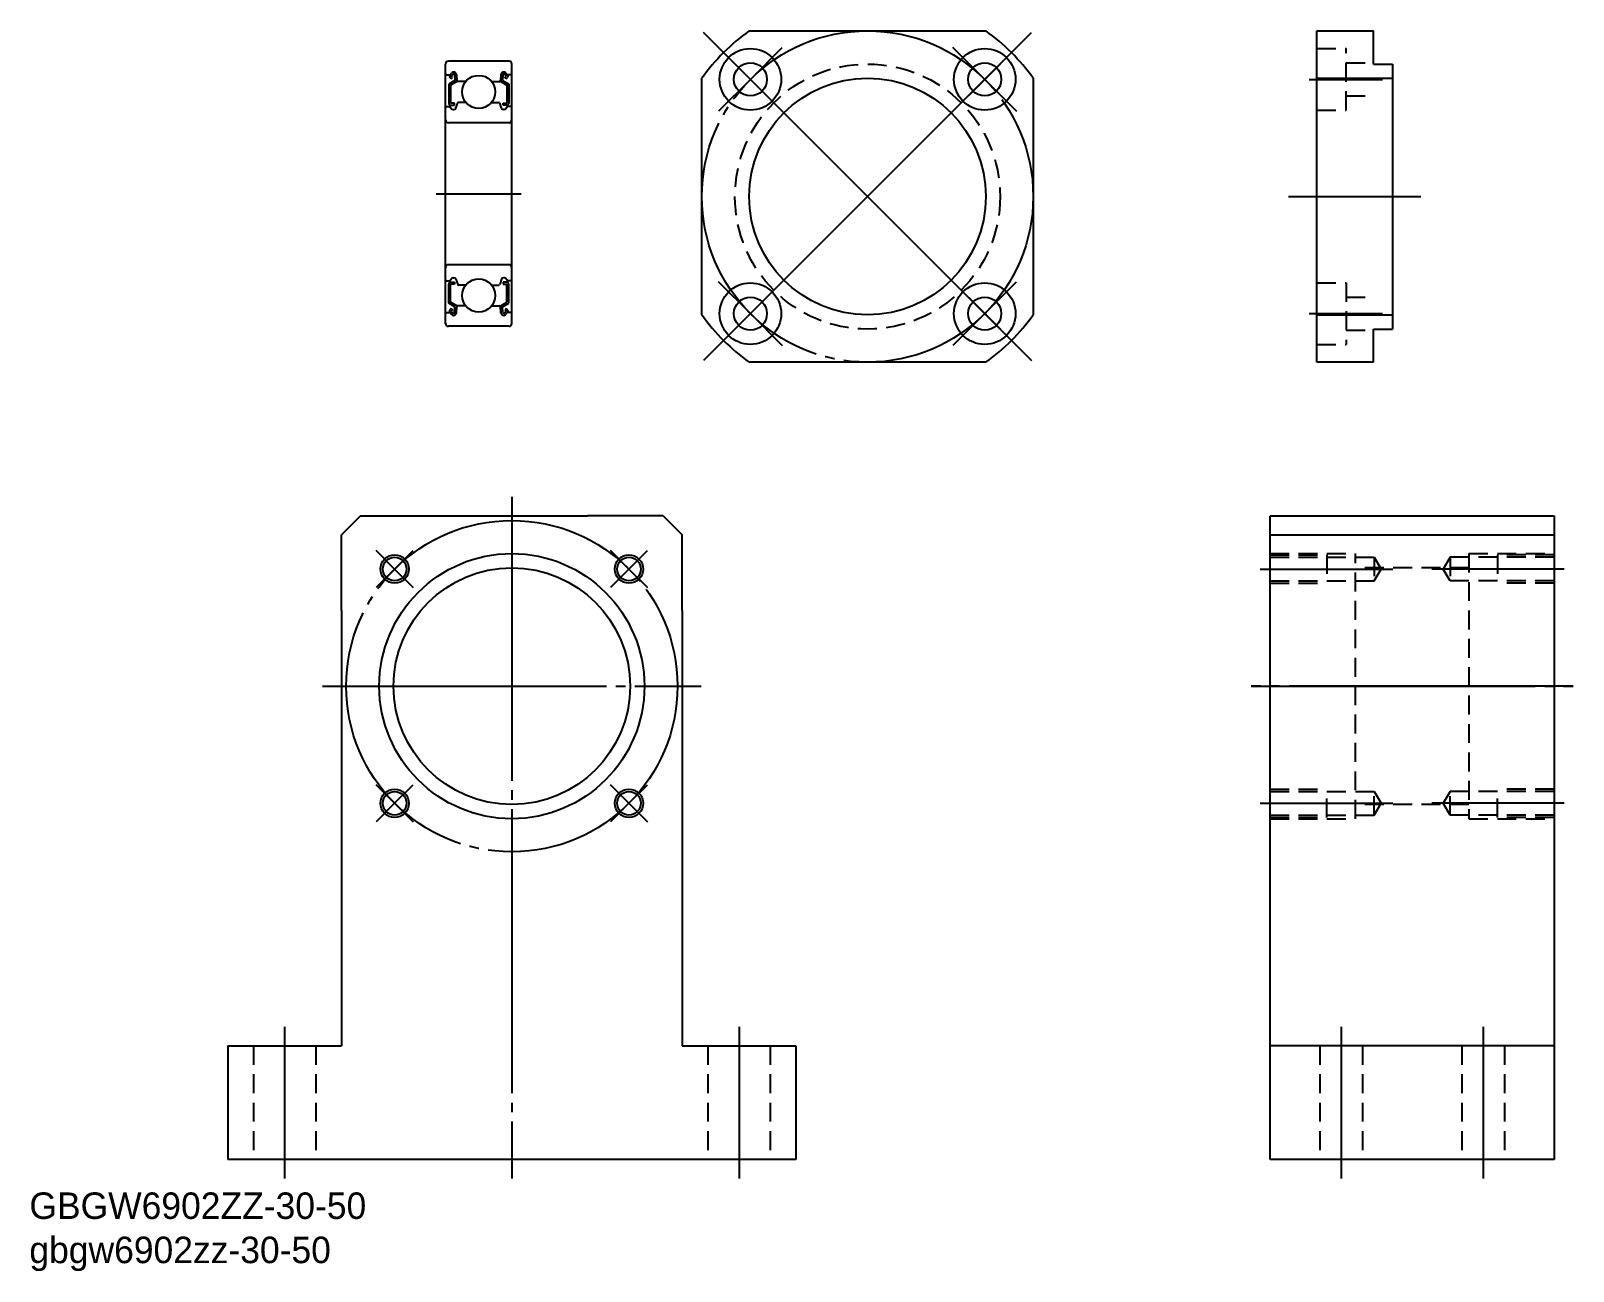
# Model space of a CAD drawing. Extents: x -119 to 44, y -36 to 95.
import ezdxf

# ---------------------------------------------------------------- set-up
doc = ezdxf.new("R2010")
doc.units = 0
doc.linetypes.add('CENTER', pattern=[33, 30, -1, 1, -1])
doc.linetypes.add('DASHED', pattern=[3, 2, -1])
doc.layers.get('0').update_dxf_attribs({"linetype": 'CONTINUOUS'})
doc.layers.add('CENTER', color=7, linetype='CONTINUOUS')

# ---------------------------------------------------------------- blocks, each defined once
blk = doc.blocks.new('*U2')
at = {"linetype": 'CONTINUOUS'}
for s, p in [('GBGW6902ZZ-30-50', (-118.79, -30.71)), ('gbgw6902zz-30-50', (-118.79, -35.38))]:
    blk.add_text(s, height=2.8, dxfattribs=at).set_placement(p)

msp = doc.modelspace()

# ---------------------------------------------------------------- linework, layer by layer
at = {"color": 7, "linetype": 'CONTINUOUS'}
for p, q in [((-42.75, 94.79), (-17.77, 94.79)), ((17.2, 94.79), (23.2, 94.79)), ((17.2, 59.79), (17.2, 94.79)), ((23.2, 91.29), (23.2, 94.79)), ((23.2, 91.29), (25.2, 91.29)), ((25.2, 91.29), (25.2, 63.29)), ((-47.76, 64.8), (-47.76, 89.78)), ((-12.76, 89.78), (-12.76, 64.8)), ((17.2, 89.79), (25.2, 89.79)), ((17.2, 64.79), (25.2, 64.79)), ((23.2, 63.29), (25.2, 63.29)), ((23.2, 59.79), (23.2, 63.29)), ((-17.77, 59.79), (-42.75, 59.79)), ((23.2, 59.79), (17.2, 59.79)), ((-83.83, 43.57), (-85.83, 41.57)), ((-83.83, 43.57), (-75.83, 43.57)), ((-75.83, 43.57), (-59.83, 43.57)), ((-51.83, 43.57), (-59.83, 43.57)), ((-51.83, 43.57), (-49.83, 41.57)), ((12.27, 43.57), (42.27, 43.57)), ((12.27, -24.43), (12.27, 43.57)), ((42.27, 43.57), (42.27, -24.43)), ((-85.83, 33.57), (-85.83, 41.57)), ((-49.83, 33.57), (-49.83, 41.57)), ((12.27, 41.57), (42.27, 41.57)), ((-85.83, 33.57), (-85.83, -12.43)), ((-49.83, 33.57), (-49.83, -12.43)), ((-97.83, -12.43), (-97.83, -24.43)), ((-97.83, -12.43), (-85.83, -12.43)), ((-49.83, -12.43), (-37.83, -12.43)), ((-37.83, -12.43), (-37.83, -24.43)), ((42.27, -12.43), (12.27, -12.43)), ((-37.83, -24.43), (-97.83, -24.43)), ((42.27, -24.43), (12.27, -24.43))]:
    msp.add_line(p, q, dxfattribs=at)
at = {"color": 3, "linetype": 'DASHED'}
for p, q in [((17.2, 92.92), (20.3, 92.92)), ((20.3, 86.42), (20.3, 92.92)), ((20.3, 91.42), (23.2, 91.42)), ((17.2, 86.42), (20.3, 86.42)), ((20.3, 87.92), (23.2, 87.92)), ((17.2, 68.17), (20.3, 68.17)), ((20.3, 68.17), (20.3, 61.67)), ((20.3, 66.67), (23.2, 66.67)), ((20.3, 63.17), (23.2, 63.17)), ((17.2, 61.67), (20.3, 61.67)), ((12.27, 39.57), (21.27, 39.57)), ((12.27, 39.44), (18.27, 39.44)), ((12.27, 39.19), (23.27, 39.19)), ((18.27, 39.44), (18.27, 36.44)), ((21.27, 11.57), (21.27, 39.57)), ((23.27, 39.19), (23.99, 37.94)), ((23.27, 39.19), (23.27, 36.69)), ((31.27, 39.19), (30.55, 37.94)), ((42.27, 39.19), (31.27, 39.19)), ((31.27, 39.19), (31.27, 36.69)), ((33.27, 39.57), (33.27, 11.57)), ((33.27, 39.57), (42.27, 39.57)), ((42.27, 39.44), (36.27, 39.44)), ((36.27, 39.44), (36.27, 36.44)), ((33.27, 38.07), (21.27, 38.07)), ((23.27, 36.69), (23.99, 37.94)), ((31.27, 36.69), (30.55, 37.94)), ((12.27, 36.69), (23.27, 36.69)), ((12.27, 36.44), (18.27, 36.44)), ((42.27, 36.69), (31.27, 36.69)), ((42.27, 36.44), (36.27, 36.44)), ((12.27, 14.7), (18.27, 14.7)), ((18.27, 11.7), (18.27, 14.7)), ((42.27, 14.7), (36.27, 14.7)), ((36.27, 11.7), (36.27, 14.7)), ((12.27, 14.45), (23.27, 14.45)), ((33.27, 13.07), (21.27, 13.07)), ((23.27, 14.45), (23.99, 13.2)), ((23.27, 11.95), (23.27, 14.45)), ((23.27, 11.95), (23.99, 13.2)), ((31.27, 14.45), (30.55, 13.2)), ((31.27, 11.95), (30.55, 13.2)), ((42.27, 14.45), (31.27, 14.45)), ((31.27, 11.95), (31.27, 14.45)), ((12.27, 11.95), (23.27, 11.95)), ((12.27, 11.7), (18.27, 11.7)), ((12.27, 11.57), (21.27, 11.57)), ((42.27, 11.95), (31.27, 11.95)), ((33.27, 11.57), (42.27, 11.57)), ((42.27, 11.7), (36.27, 11.7)), ((-95.13, -12.43), (-95.13, -24.43)), ((-88.53, -12.43), (-88.53, -24.43)), ((-47.13, -12.43), (-47.13, -24.43)), ((-40.53, -12.43), (-40.53, -24.43)), ((17.52, -12.43), (17.52, -24.43)), ((22.02, -12.43), (22.02, -24.43)), ((32.52, -12.43), (32.52, -24.43)), ((37.02, -12.43), (37.02, -24.43))]:
    msp.add_line(p, q, dxfattribs=at)
for p, q in [((-74.83, 63.89), (-74.83, 91.29)), ((-68.13, 91.59), (-74.53, 91.59)), ((-67.83, 63.89), (-67.83, 91.29)), ((-74.73, 90.14), (-74.37, 90.14)), ((-74.38, 90.13), (-74.21, 90.33)), ((-74.23, 89.72), (-74.37, 89.86)), ((-74.23, 90), (-74.06, 90.2)), ((-74.09, 89.86), (-74.23, 90)), ((-74.23, 89.72), (-74.09, 89.86)), ((-73.88, 90.14), (-73.85, 89.54)), ((-73.68, 90.17), (-73.63, 89.53)), ((-73.65, 89.79), (-73.65, 89.43)), ((-68.98, 90.17), (-69.03, 89.53)), ((-69.01, 89.79), (-69.01, 89.43)), ((-68.78, 90.14), (-68.81, 89.54)), ((-68.43, 90), (-68.6, 90.2)), ((-68.57, 89.86), (-68.43, 90)), ((-68.43, 89.72), (-68.57, 89.86)), ((-68.28, 90.13), (-68.45, 90.33)), ((-68.43, 89.72), (-68.29, 89.86)), ((-67.93, 90.14), (-68.29, 90.14)), ((-73.85, 89.54), (-74.5, 89.17)), ((-74.5, 89.17), (-74.5, 87.14)), ((-73.65, 89.43), (-74.3, 89.05)), ((-74.3, 89.05), (-74.3, 87.14)), ((-72.69, 89.44), (-73.53, 89.44)), ((-69.97, 89.44), (-69.13, 89.44)), ((-69.01, 89.43), (-68.36, 89.05)), ((-68.81, 89.54), (-68.16, 89.17)), ((-68.36, 89.05), (-68.36, 87.14)), ((-68.16, 89.17), (-68.16, 87.14)), ((-74.73, 86.79), (-74.38, 86.79)), ((-74.38, 86.79), (-74.19, 86.56)), ((-73.9, 87.14), (-74.3, 87.14)), ((-74.3, 86.94), (-73.9, 86.94)), ((-74.04, 86.49), (-73.94, 86.49)), ((-73.9, 86.94), (-73.9, 87.14)), ((-73.75, 86.62), (-73.55, 87.18)), ((-72.69, 87.24), (-73.46, 87.24)), ((-69.97, 87.24), (-69.21, 87.24)), ((-68.91, 86.62), (-69.11, 87.18)), ((-68.76, 87.14), (-68.36, 87.14)), ((-68.76, 86.94), (-68.76, 87.14)), ((-68.36, 86.94), (-68.76, 86.94)), ((-68.63, 86.49), (-68.72, 86.49)), ((-68.28, 86.79), (-68.47, 86.56)), ((-67.93, 86.79), (-68.28, 86.79)), ((-68.13, 85.09), (-74.53, 85.09)), ((-68.13, 70.09), (-74.53, 70.09)), ((-74.38, 68.39), (-74.19, 68.62)), ((-74.04, 68.69), (-73.94, 68.69)), ((-73.75, 68.56), (-73.55, 68.01)), ((-68.91, 68.56), (-69.11, 68.01)), ((-68.63, 68.69), (-68.72, 68.69)), ((-68.28, 68.39), (-68.47, 68.62)), ((-74.73, 68.39), (-74.38, 68.39)), ((-74.5, 66.02), (-74.5, 68.04)), ((-74.3, 68.24), (-73.9, 68.24)), ((-73.9, 68.04), (-74.3, 68.04)), ((-74.3, 66.13), (-74.3, 68.04)), ((-73.9, 68.24), (-73.9, 68.04)), ((-72.69, 67.94), (-73.46, 67.94)), ((-69.97, 67.94), (-69.21, 67.94)), ((-68.36, 68.24), (-68.76, 68.24)), ((-68.76, 68.24), (-68.76, 68.04)), ((-68.76, 68.04), (-68.36, 68.04)), ((-68.36, 66.13), (-68.36, 68.04)), ((-67.93, 68.39), (-68.28, 68.39)), ((-68.16, 66.02), (-68.16, 68.04)), ((-73.85, 65.64), (-74.5, 66.02)), ((-74.23, 65.47), (-74.37, 65.33)), ((-73.65, 65.76), (-74.3, 66.13)), ((-74.23, 65.47), (-74.09, 65.32)), ((-74.09, 65.32), (-74.23, 65.18)), ((-74.23, 65.18), (-74.06, 64.98)), ((-73.88, 65.04), (-73.85, 65.64)), ((-73.68, 65.02), (-73.63, 65.65)), ((-73.65, 65.4), (-73.65, 65.76)), ((-72.69, 65.74), (-73.53, 65.74)), ((-73.11, 65.74), (-73.11, 65.74)), ((-72.9, 65.74), (-72.9, 65.74)), ((-69.97, 65.74), (-69.13, 65.74)), ((-68.98, 65.02), (-69.03, 65.65)), ((-69.01, 65.76), (-68.36, 66.13)), ((-69.01, 65.4), (-69.01, 65.76)), ((-68.81, 65.64), (-68.16, 66.02)), ((-68.78, 65.04), (-68.81, 65.64)), ((-68.43, 65.18), (-68.6, 64.98)), ((-68.43, 65.47), (-68.57, 65.32)), ((-68.57, 65.32), (-68.43, 65.18)), ((-68.43, 65.47), (-68.29, 65.33)), ((-74.73, 65.04), (-74.37, 65.04)), ((-68.13, 63.59), (-74.53, 63.59)), ((-74.38, 65.06), (-74.21, 64.85)), ((-68.28, 65.06), (-68.45, 64.85)), ((-67.93, 65.04), (-68.29, 65.04))]:
    msp.add_line(p, q)
at = {"color": 7, "linetype": 'CONTINUOUS'}
for centre, radius in [((-42.63, 89.67), 3.25), ((-17.88, 89.67), 3.25), ((-42.63, 89.67), 1.75), ((-17.88, 89.67), 1.75), ((-30.26, 77.29), 12.5), ((-42.63, 64.92), 3.25), ((-17.88, 64.92), 3.25), ((-42.63, 64.92), 1.75), ((-17.88, 64.92), 1.75), ((-67.83, 25.57), 14), ((-80.21, 37.94), 1.5), ((-80.21, 37.94), 1.25), ((-80.21, 37.94), 1.25), ((-55.46, 37.94), 1.25), ((-67.83, 25.57), 12.5), ((-80.21, 13.2), 1.25), ((-55.46, 13.2), 1.25)]:
    msp.add_circle(centre, radius, dxfattribs=at)
at = {"color": 3, "linetype": 'DASHED'}
msp.add_circle((-30.26, 77.29), 14, dxfattribs=at)
for centre in [(-71.33, 88.34), (-71.33, 66.84)]:
    msp.add_circle(centre, 1.75)
at = {"color": 3, "linetype": 'CONTINUOUS'}
for centre in [(-80.21, 37.94), (-55.46, 37.94), (-80.21, 13.2), (-55.46, 13.2)]:
    msp.add_circle(centre, 1.5, dxfattribs=at)
at = {"color": 7, "linetype": 'CONTINUOUS'}
for start, end in [(125.516, 144.484), (35.516, 54.484), (215.516, 234.484), (305.516, 324.484)]:
    msp.add_arc((-30.26, 77.29), 21.5, start, end, dxfattribs=at)
for centre, radius, start, end in [((-74.53, 91.29), 0.3, 90, 180), ((-68.13, 91.29), 0.3, 0, 90), ((-74.73, 90.24), 0.1, 180, 270), ((-74.23, 90), 0.2, 140.1364, 224.998), ((-73.98, 90.14), 0.3, 4.9347, 140.1364), ((-73.98, 90.14), 0.1, 3.1017, 139.9503), ((-68.68, 90.14), 0.3, 39.8636, 175.0653), ((-68.68, 90.14), 0.1, 40.0497, 176.8983), ((-68.43, 90), 0.2, 315.002, 39.8636), ((-67.93, 90.24), 0.1, 270, 0), ((-73.53, 89.54), 0.1, 184.9347, 270), ((-69.13, 89.54), 0.1, 270, 355.0653), ((-74.73, 86.69), 0.1, 90, 180), ((-74.3, 87.14), 0.2, 180, 270), ((-74.04, 86.69), 0.2, 219.9772, 270), ((-73.94, 86.69), 0.2, 270, 339.9926), ((-73.46, 87.14), 0.1, 90, 159.9926), ((-69.21, 87.14), 0.1, 20.0074, 90), ((-68.72, 86.69), 0.2, 200.0074, 270), ((-68.63, 86.69), 0.2, 270, 320.0228), ((-68.36, 87.14), 0.2, 270, 0), ((-67.93, 86.69), 0.1, 0, 90), ((-74.53, 85.39), 0.3, 180, 270), ((-68.13, 85.39), 0.3, 270, 0), ((-74.53, 69.79), 0.3, 90, 180), ((-68.13, 69.79), 0.3, 0, 90), ((-74.73, 68.49), 0.1, 180, 270), ((-74.04, 68.49), 0.2, 90, 140.0228), ((-73.94, 68.49), 0.2, 20.0074, 90), ((-68.72, 68.49), 0.2, 90, 159.9926), ((-68.63, 68.49), 0.2, 39.9772, 90), ((-67.93, 68.49), 0.1, 270, 0), ((-74.3, 68.04), 0.2, 90, 180), ((-73.46, 68.04), 0.1, 200.0074, 270), ((-69.21, 68.04), 0.1, 270, 339.9926), ((-68.36, 68.04), 0.2, 0, 90), ((-74.23, 65.18), 0.2, 135.002, 219.8636), ((-73.53, 65.64), 0.1, 90, 175.0653), ((-69.13, 65.64), 0.1, 4.9347, 90), ((-68.43, 65.18), 0.2, 320.1364, 44.998), ((-74.73, 64.94), 0.1, 90, 180), ((-74.53, 63.89), 0.3, 180, 270), ((-73.98, 65.04), 0.3, 219.8636, 355.0653), ((-73.98, 65.05), 0.1, 220.0497, 356.8983), ((-68.68, 65.04), 0.3, 184.9347, 320.1364), ((-68.68, 65.05), 0.1, 183.1017, 319.9503), ((-68.13, 63.89), 0.3, 270, 0), ((-67.93, 64.94), 0.1, 0, 90)]:
    msp.add_arc(centre, radius, start, end)
at = {"layer": 'CENTER', "color": 1, "linetype": 'CENTER'}
for p, q in [((-30.26, 77.29), (-47.58, 94.62)), ((-30.26, 77.29), (-12.93, 94.62)), ((-42.63, 89.67), (-45.99, 93.03)), ((-42.63, 89.67), (-39.27, 93.03)), ((-17.88, 89.67), (-21.24, 93.03)), ((-17.88, 89.67), (-14.52, 93.03)), ((-42.63, 89.67), (-45.99, 86.31)), ((-42.63, 89.67), (-39.27, 86.31)), ((-17.88, 89.67), (-21.24, 86.31)), ((-17.88, 89.67), (-14.52, 86.31)), ((16.4, 89.67), (24.13, 89.67)), ((-75.83, 77.59), (-66.83, 77.59)), ((-30.26, 77.29), (-47.58, 59.97)), ((-30.26, 77.29), (-12.93, 59.97)), ((14.2, 77.29), (28.2, 77.29)), ((-42.63, 64.92), (-45.99, 68.28)), ((-42.63, 64.92), (-39.27, 68.28)), ((-17.88, 64.92), (-21.24, 68.28)), ((-17.88, 64.92), (-14.52, 68.28)), ((-42.63, 64.92), (-45.99, 61.56)), ((-42.63, 64.92), (-39.27, 61.56)), ((-17.88, 64.92), (-21.24, 61.56)), ((-17.88, 64.92), (-14.52, 61.56)), ((16.4, 64.92), (24.13, 64.92)), ((-67.83, 45.57), (-67.83, -26.43)), ((-80.21, 37.94), (-82.15, 39.89)), ((-80.21, 37.94), (-82.15, 39.89)), ((-80.21, 37.94), (-78.26, 39.89)), ((-80.21, 37.94), (-78.26, 39.89)), ((-55.46, 37.94), (-57.4, 39.89)), ((-55.46, 37.94), (-53.51, 39.89)), ((-80.21, 37.94), (-82.15, 36)), ((-80.21, 37.94), (-82.15, 36)), ((-80.21, 37.94), (-78.26, 36)), ((-80.21, 37.94), (-78.26, 36)), ((-55.46, 37.94), (-57.4, 36)), ((-55.46, 37.94), (-53.51, 36)), ((11.22, 37.94), (23.99, 37.94)), ((11.22, 37.94), (25.21, 37.94)), ((43.32, 37.94), (29.34, 37.94)), ((43.32, 37.94), (30.55, 37.94)), ((-87.83, 25.57), (-47.83, 25.57)), ((44.27, 25.57), (10.27, 25.57)), ((10.27, 25.57), (44.27, 25.57)), ((-80.21, 13.2), (-82.15, 15.14)), ((-80.21, 13.2), (-78.26, 15.14)), ((-55.46, 13.2), (-57.4, 15.14)), ((-55.46, 13.2), (-53.51, 15.14)), ((-80.21, 13.2), (-82.15, 11.25)), ((-80.21, 13.2), (-78.26, 11.25)), ((-55.46, 13.2), (-57.4, 11.25)), ((-55.46, 13.2), (-53.51, 11.25)), ((11.22, 13.2), (23.99, 13.2)), ((11.22, 13.2), (25.21, 13.2)), ((43.32, 13.2), (29.34, 13.2)), ((43.32, 13.2), (30.55, 13.2)), ((-91.83, -10.43), (-91.83, -26.43)), ((-43.83, -10.43), (-43.83, -26.43)), ((19.77, -10.43), (19.77, -26.43)), ((34.77, -10.43), (34.77, -26.43))]:
    msp.add_line(p, q, dxfattribs=at)
for centre in [(-30.26, 77.29), (-67.83, 25.57)]:
    msp.add_circle(centre, 17.5, dxfattribs=at)

# ---------------------------------------------------------------- block references
at = {"linetype": 'CONTINUOUS'}
msp.add_blockref('*U2', (0, 0), dxfattribs=at)

doc.saveas('drawing.dxf')
